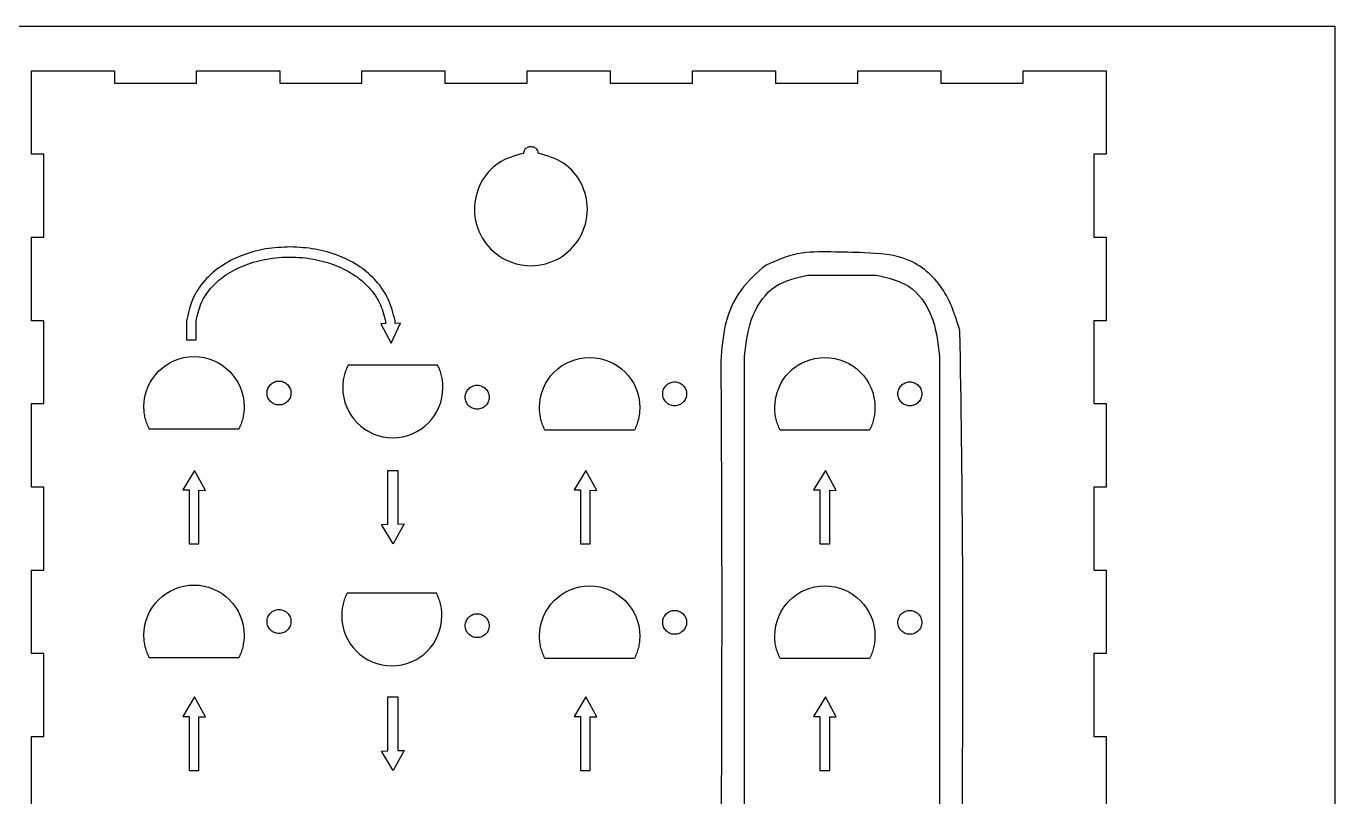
# Model space of a CAD drawing. Extents: x -632 to 590, y 202 to 978.
# Drawn here: x -354.7 to -31.9, y 784.4 to 974.5 of the extents above; entities that cross this region are included whole.
import ezdxf

# ---------------------------------------------------------------- set-up
doc = ezdxf.new("R2010")
doc.units = 0
doc.layers.get('0').update_dxf_attribs({"linetype": 'CONTINUOUS'})

msp = doc.modelspace()

# ---------------------------------------------------------------- linework, layer by layer
at = {"color": 3}
msp.add_lwpolyline([(-631.840861, 974.541134), (-31.949136, 974.541134), (-31.949136, 574.649404), (-631.840861, 574.649404), (-631.840861, 974.541134)], dxfattribs=at)
at = {"color": 7}
for points in [[(-353.360039, 778.672079), (-353.360039, 799.295411), (-350.360039, 799.295411), (-350.360039, 819.738745), (-353.360039, 819.738745), (-353.360039, 840.362078), (-350.360039, 840.362078), (-350.360039, 860.805411), (-353.360039, 860.805411), (-353.360039, 881.428744), (-350.360039, 881.428744), (-350.360039, 901.872078), (-353.360039, 901.872078), (-353.360039, 922.49541), (-350.360039, 922.49541), (-350.360039, 942.938744), (-353.360039, 942.938744), (-353.360039, 963.517076), (-332.930424, 963.517076), (-332.930424, 960.517077), (-312.63581, 960.517077), (-312.63581, 963.517076), (-292.161194, 963.517076), (-292.161194, 960.517077), (-271.866577, 960.517077), (-271.866577, 963.517076), (-251.391962, 963.517076), (-251.391962, 960.517077), (-231.097348, 960.517077), (-231.097348, 963.517076), (-210.622732, 963.517076), (-210.622732, 960.517077), (-190.328118, 960.517077), (-190.328118, 963.517076), (-169.853503, 963.517076), (-169.853503, 960.517077), (-149.558886, 960.517077), (-149.558886, 963.517076), (-129.08427, 963.517076), (-129.08427, 960.517077), (-108.789656, 960.517077), (-108.789656, 963.517076), (-88.360038, 963.517076)], [(-88.360041, 963.517076), (-88.360041, 942.938744), (-91.360041, 942.938744), (-91.360041, 922.49541), (-88.360041, 922.49541), (-88.360041, 901.872078), (-91.360041, 901.872078), (-91.360041, 881.428744), (-88.360041, 881.428744), (-88.360041, 860.805411), (-91.360041, 860.805411), (-91.360041, 840.362078), (-88.360041, 840.362078), (-88.360041, 819.738745), (-91.360041, 819.738745), (-91.360041, 799.295411), (-88.360041, 799.295411), (-88.360041, 778.672079)], [(-230.200338, 944.792089), (-230.200338, 944.792089)], [(-161.961563, 913.089833), (-144.987646, 913.089833)], [(-325.639486, 880.65517), (-325.575704, 881.919469), (-325.388478, 883.147249), (-325.084045, 884.332356), (-324.668586, 885.468526), (-324.148337, 886.54955), (-323.52948, 887.569191), (-322.81828, 888.52124), (-322.020918, 889.399515), (-321.14363, 890.197724), (-320.192598, 890.909686), (-319.174058, 891.529192), (-318.094191, 892.050005), (-316.959262, 892.465916), (-315.775453, 892.770688), (-314.548972, 892.95814), (-313.286027, 893.021978), (-312.023111, 892.95814), (-310.79663, 892.770688), (-309.61282, 892.465916), (-308.477892, 892.050005), (-307.398025, 891.529192), (-306.379485, 890.909686), (-305.428452, 890.197724), (-304.551136, 889.399515), (-303.753802, 888.52124), (-303.042574, 887.569191), (-302.423745, 886.54955), (-301.903497, 885.468526), (-301.488038, 884.332356), (-301.183604, 883.147249), (-300.996378, 881.919469), (-300.932568, 880.65517), (-300.938212, 880.281762), (-300.954581, 879.911232), (-300.981957, 879.543666), (-301.019859, 879.179261), (-301.06826, 878.818101), (-301.126962, 878.460384), (-301.195825, 878.106224), (-301.274706, 877.755732), (-301.363465, 877.409106), (-301.461904, 877.06646), (-301.569882, 876.727963), (-301.687286, 876.393699), (-301.813891, 876.063866), (-301.949584, 875.738605), (-302.094223, 875.418), (-302.24761, 875.10225), (-303.626746, 875.10225), (-305.005853, 875.10225), (-306.384988, 875.10225), (-307.764124, 875.10225), (-309.143259, 875.10225), (-310.522366, 875.10225), (-311.901501, 875.10225), (-313.280637, 875.10225), (-314.659772, 875.10225), (-316.038879, 875.10225), (-317.418014, 875.10225), (-318.79715, 875.10225), (-320.176285, 875.10225), (-321.555392, 875.10225), (-322.934528, 875.10225), (-324.313663, 875.10225), (-324.467248, 875.418085), (-324.612282, 875.73869), (-324.748567, 876.063979), (-324.875934, 876.393812), (-324.994157, 876.72802), (-325.103067, 877.066489), (-325.202522, 877.409078), (-325.292268, 877.755647), (-325.372166, 878.106082), (-325.442016, 878.460215), (-325.501621, 878.817903), (-325.550812, 879.179035), (-325.589392, 879.543468), (-325.61705, 879.911063), (-325.633983, 880.281677), (-325.639628, 880.65517), (-325.639486, 880.65517)], [(-276.608707, 885.37861), (-276.544924, 884.11434), (-276.357698, 882.886532), (-276.053237, 881.701424), (-275.637777, 880.565254), (-275.117529, 879.48423), (-274.4987, 878.464589), (-273.7875, 877.512541), (-272.990138, 876.634294), (-272.112822, 875.836056), (-271.161789, 875.124094), (-270.143249, 874.504588), (-269.063411, 873.983775), (-267.928454, 873.567864), (-266.744645, 873.263093), (-265.518163, 873.075669), (-264.255247, 873.011802), (-262.992331, 873.075669), (-261.76585, 873.263093), (-260.582012, 873.567864), (-259.447084, 873.983775), (-258.367245, 874.504588), (-257.348677, 875.124094), (-256.397644, 875.836056), (-255.520357, 876.634294), (-254.722994, 877.512541), (-254.011794, 878.464589), (-253.392965, 879.48423), (-252.872717, 880.565254), (-252.457258, 881.701424), (-252.152796, 882.886532), (-251.96557, 884.11434), (-251.901788, 885.37861), (-251.907432, 885.752019), (-251.923801, 886.122548), (-251.951177, 886.490114), (-251.989079, 886.85452), (-252.037452, 887.21568), (-252.096154, 887.573396), (-252.165045, 887.927585), (-252.243926, 888.278049), (-252.332657, 888.624674), (-252.431096, 888.96732), (-252.539102, 889.305817), (-252.656478, 889.640081), (-252.783111, 889.969914), (-252.918804, 890.295176), (-253.063415, 890.61578), (-253.216802, 890.93153), (-254.595938, 890.93153), (-255.975073, 890.93153), (-257.354208, 890.93153), (-258.733315, 890.93153), (-260.112451, 890.93153), (-261.491586, 890.93153), (-262.870721, 890.93153), (-264.249829, 890.93153), (-265.628964, 890.93153), (-267.008099, 890.93153), (-268.387235, 890.93153), (-269.766342, 890.93153), (-271.145477, 890.93153), (-272.524612, 890.93153), (-273.903748, 890.93153), (-275.282855, 890.93153), (-275.436468, 890.615724), (-275.581502, 890.295091), (-275.717787, 889.969802), (-275.845126, 889.639997), (-275.963349, 889.305761), (-276.072287, 888.967292), (-276.171714, 888.624702), (-276.261489, 888.278133), (-276.341357, 887.927698), (-276.411207, 887.573566), (-276.470813, 887.215877), (-276.520004, 886.854746), (-276.558584, 886.490312), (-276.586242, 886.122718), (-276.603175, 885.752103), (-276.608819, 885.37861), (-276.608707, 885.37861)], [(-228.071451, 880.448527), (-228.007669, 881.712826), (-227.820443, 882.940634), (-227.51601, 884.125713), (-227.100551, 885.261883), (-226.580302, 886.342907), (-225.961473, 887.362548), (-225.250245, 888.314625), (-224.452883, 889.192872), (-223.575595, 889.991081), (-222.624563, 890.703071), (-221.606023, 891.322577), (-220.526156, 891.84339), (-219.391227, 892.259301), (-218.207418, 892.564073), (-216.980937, 892.751497), (-215.717992, 892.815364), (-214.455076, 892.751497), (-213.228595, 892.564073), (-212.044785, 892.259301), (-210.909857, 891.84339), (-209.82999, 891.322577), (-208.81145, 890.703071), (-207.860417, 889.991081), (-206.983101, 889.192872), (-206.185767, 888.314625), (-205.474539, 887.362548), (-204.85571, 886.342907), (-204.335462, 885.261883), (-203.920003, 884.125713), (-203.615569, 882.940634), (-203.428343, 881.712826), (-203.364533, 880.448527), (-203.370177, 880.075147), (-203.386546, 879.704589), (-203.413922, 879.337051), (-203.451824, 878.972618), (-203.500225, 878.611486), (-203.558927, 878.253741), (-203.62779, 877.89958), (-203.706671, 877.549117), (-203.79543, 877.202492), (-203.893869, 876.859846), (-204.001847, 876.52132), (-204.119251, 876.187084), (-204.245856, 875.857251), (-204.381549, 875.531962), (-204.526188, 875.211386), (-204.679575, 874.895635), (-206.058711, 874.895635), (-207.437818, 874.895635), (-208.816953, 874.895635), (-210.196089, 874.895635), (-211.575224, 874.895635), (-212.954331, 874.895635), (-214.333466, 874.895635), (-215.712602, 874.895635), (-217.091737, 874.895635), (-218.470844, 874.895635), (-219.849979, 874.895635), (-221.229115, 874.895635), (-222.60825, 874.895635), (-223.987357, 874.895635), (-225.366493, 874.895635), (-226.745628, 874.895635), (-226.899213, 875.211442), (-227.044247, 875.532046), (-227.180532, 875.857336), (-227.307899, 876.187169), (-227.426122, 876.521376), (-227.535032, 876.859846), (-227.634487, 877.202463), (-227.724233, 877.549032), (-227.804131, 877.899439), (-227.873981, 878.253572), (-227.933586, 878.611288), (-227.982777, 878.97242), (-228.021357, 879.336854), (-228.049297, 879.70442), (-228.06623, 880.075034), (-228.071875, 880.448527), (-228.071451, 880.448527)], [(-183.360832, 891.915498), (-183.360832, 891.915498)], [(-177.522647, 706.787223), (-177.522647, 893.089844)], [(-170.067024, 880.448527), (-170.003241, 881.712826), (-169.816015, 882.940634), (-169.511582, 884.125713), (-169.096123, 885.261883), (-168.575874, 886.342907), (-167.957046, 887.362548), (-167.245817, 888.314625), (-166.448455, 889.192872), (-165.571167, 889.991081), (-164.620135, 890.703071), (-163.601595, 891.322577), (-162.521728, 891.84339), (-161.386799, 892.259301), (-160.20299, 892.564073), (-158.976509, 892.751497), (-157.713564, 892.815364), (-156.450648, 892.751497), (-155.224167, 892.564073), (-154.040357, 892.259301), (-152.905429, 891.84339), (-151.825562, 891.322577), (-150.807022, 890.703071), (-149.85599, 889.991081), (-148.978674, 889.192872), (-148.181339, 888.314625), (-147.470111, 887.362548), (-146.851283, 886.342907), (-146.331034, 885.261883), (-145.915575, 884.125713), (-145.611142, 882.940634), (-145.423915, 881.712826), (-145.360105, 880.448527), (-145.365749, 880.075147), (-145.382118, 879.704589), (-145.409494, 879.337051), (-145.447396, 878.972618), (-145.495797, 878.611486), (-145.5545, 878.253741), (-145.623362, 877.89958), (-145.702243, 877.549117), (-145.791002, 877.202492), (-145.889441, 876.859846), (-145.997419, 876.52132), (-146.114824, 876.187084), (-146.241429, 875.857251), (-146.377121, 875.531962), (-146.52176, 875.211386), (-146.675148, 874.895635), (-148.054283, 874.895635), (-149.43339, 874.895635), (-150.812525, 874.895635), (-152.191661, 874.895635), (-153.570796, 874.895635), (-154.949903, 874.895635), (-156.329039, 874.895635), (-157.708174, 874.895635), (-159.087309, 874.895635), (-160.466416, 874.895635), (-161.845552, 874.895635), (-163.224687, 874.895635), (-164.603822, 874.895635), (-165.982929, 874.895635), (-167.362065, 874.895635), (-168.7412, 874.895635), (-168.894785, 875.211442), (-169.039819, 875.532046), (-169.176105, 875.857336), (-169.303471, 876.187169), (-169.421694, 876.521376), (-169.530604, 876.859846), (-169.630059, 877.202463), (-169.719806, 877.549032), (-169.799703, 877.899439), (-169.869553, 878.253572), (-169.929158, 878.611288), (-169.978349, 878.97242), (-170.016929, 879.336854), (-170.044869, 879.70442), (-170.061803, 880.075034), (-170.067447, 880.448527), (-170.067024, 880.448527)], [(-129.426534, 893.089844), (-129.426534, 706.787223)], [(-292.324338, 886.978359), (-292.022699, 886.963119), (-291.729809, 886.918415), (-291.447079, 886.845714), (-291.176061, 886.746513), (-290.918166, 886.622279), (-290.674947, 886.474536), (-290.447843, 886.304694), (-290.238349, 886.114307), (-290.047962, 885.904814), (-289.878149, 885.67771), (-289.730378, 885.43449), (-289.606172, 885.176624), (-289.50697, 884.905578), (-289.43427, 884.622876), (-289.389566, 884.329957), (-289.374326, 884.028346), (-289.389566, 883.726707), (-289.43427, 883.433817), (-289.50697, 883.151115), (-289.606172, 882.880069), (-289.730378, 882.622202), (-289.878149, 882.378955), (-290.047962, 882.151879), (-290.238349, 881.942386), (-290.447843, 881.75197), (-290.674947, 881.582157), (-290.918166, 881.434386), (-291.176061, 881.31018), (-291.447079, 881.210978), (-291.729809, 881.138278), (-292.022699, 881.093574), (-292.324338, 881.078334), (-292.625949, 881.093574), (-292.918868, 881.138278), (-293.20157, 881.210978), (-293.472616, 881.31018), (-293.730482, 881.434386), (-293.973702, 881.582157), (-294.200806, 881.75197), (-294.410299, 881.942386), (-294.600686, 882.151879), (-294.770528, 882.378955), (-294.918271, 882.622202), (-295.042505, 882.880069), (-295.141706, 883.151115), (-295.214407, 883.433817), (-295.259111, 883.726707), (-295.274351, 884.028346), (-295.259111, 884.329957), (-295.214407, 884.622876), (-295.141706, 884.905578), (-295.042505, 885.176624), (-294.918271, 885.43449), (-294.770528, 885.67771), (-294.600686, 885.904814), (-294.410299, 886.114307), (-294.200806, 886.304694), (-293.973702, 886.474536), (-293.730482, 886.622279), (-293.472616, 886.746513), (-293.20157, 886.845714), (-292.918868, 886.918415), (-292.625949, 886.963119), (-292.324338, 886.978359)], [(-243.450813, 885.945736), (-243.149202, 885.930496), (-242.856283, 885.885792), (-242.573581, 885.813092), (-242.302535, 885.71389), (-242.044669, 885.589656), (-241.80145, 885.441913), (-241.574345, 885.272072), (-241.364852, 885.081684), (-241.174465, 884.872191), (-241.004623, 884.645087), (-240.85688, 884.401868), (-240.732646, 884.144001), (-240.633445, 883.872955), (-240.560744, 883.590253), (-240.51604, 883.297334), (-240.5008, 882.995724), (-240.51604, 882.694084), (-240.560744, 882.401194), (-240.633445, 882.118492), (-240.732646, 881.847446), (-240.85688, 881.58958), (-241.004623, 881.346332), (-241.174465, 881.119256), (-241.364852, 880.909763), (-241.574345, 880.719347), (-241.80145, 880.549534), (-242.044669, 880.401763), (-242.302535, 880.277557), (-242.573581, 880.178356), (-242.856283, 880.105655), (-243.149202, 880.060951), (-243.450813, 880.045711), (-243.752452, 880.060951), (-244.045342, 880.105655), (-244.328044, 880.178356), (-244.59909, 880.277557), (-244.856985, 880.401763), (-245.100204, 880.549534), (-245.327308, 880.719347), (-245.536774, 880.909763), (-245.727189, 881.119256), (-245.897002, 881.346332), (-246.044774, 881.58958), (-246.16898, 881.847446), (-246.268181, 882.118492), (-246.340881, 882.401194), (-246.385585, 882.694084), (-246.400825, 882.995724), (-246.385585, 883.297334), (-246.340881, 883.590253), (-246.268181, 883.872955), (-246.16898, 884.144001), (-246.044774, 884.401868), (-245.897002, 884.645087), (-245.727189, 884.872191), (-245.536774, 885.081684), (-245.327308, 885.272072), (-245.100204, 885.441913), (-244.856985, 885.589656), (-244.59909, 885.71389), (-244.328044, 885.813092), (-244.045342, 885.885792), (-243.752452, 885.930496), (-243.450813, 885.945736)], [(-194.756332, 886.771716), (-194.454693, 886.756476), (-194.161802, 886.711772), (-193.8791, 886.639071), (-193.608054, 886.53987), (-193.350159, 886.415636), (-193.10694, 886.267893), (-192.879836, 886.098051), (-192.670343, 885.907664), (-192.479955, 885.698171), (-192.310142, 885.471066), (-192.162371, 885.227847), (-192.038137, 884.969981), (-191.938964, 884.698935), (-191.866263, 884.416233), (-191.821559, 884.123314), (-191.806319, 883.821703), (-191.821559, 883.520064), (-191.866263, 883.227174), (-191.938964, 882.944472), (-192.038137, 882.673426), (-192.162371, 882.415559), (-192.310142, 882.172312), (-192.479955, 881.945236), (-192.670343, 881.735742), (-192.879836, 881.545327), (-193.10694, 881.375514), (-193.350159, 881.227742), (-193.608054, 881.103536), (-193.8791, 881.004335), (-194.161802, 880.931635), (-194.454693, 880.886931), (-194.756332, 880.871691), (-195.057943, 880.886931), (-195.350861, 880.931635), (-195.633563, 881.004335), (-195.904609, 881.103536), (-196.162476, 881.227742), (-196.405695, 881.375514), (-196.632799, 881.545327), (-196.842293, 881.735742), (-197.03268, 881.945236), (-197.202521, 882.172312), (-197.350264, 882.415559), (-197.474499, 882.673426), (-197.5737, 882.944472), (-197.6464, 883.227174), (-197.691104, 883.520064), (-197.706344, 883.821703), (-197.691104, 884.123314), (-197.6464, 884.416233), (-197.5737, 884.698935), (-197.474499, 884.969981), (-197.350264, 885.227847), (-197.202521, 885.471066), (-197.03268, 885.698171), (-196.842293, 885.907664), (-196.632799, 886.098051), (-196.405695, 886.267893), (-196.162476, 886.415636), (-195.904609, 886.53987), (-195.633563, 886.639071), (-195.350861, 886.711772), (-195.057943, 886.756476), (-194.756332, 886.771716)], [(-136.751876, 886.771772), (-136.450237, 886.756532), (-136.157346, 886.711828), (-135.874616, 886.639128), (-135.603598, 886.539927), (-135.345703, 886.415692), (-135.102484, 886.267949), (-134.87538, 886.098108), (-134.665887, 885.907721), (-134.475499, 885.698227), (-134.305686, 885.471123), (-134.157915, 885.227904), (-134.033681, 884.970037), (-133.934508, 884.698991), (-133.861807, 884.416289), (-133.817103, 884.123371), (-133.801863, 883.82176), (-133.817103, 883.520121), (-133.861807, 883.22723), (-133.934508, 882.944528), (-134.033681, 882.673482), (-134.157915, 882.415616), (-134.305686, 882.172368), (-134.475499, 881.945292), (-134.665887, 881.735799), (-134.87538, 881.545384), (-135.102484, 881.37557), (-135.345703, 881.227799), (-135.603598, 881.103593), (-135.874616, 881.004392), (-136.157346, 880.931691), (-136.450237, 880.886987), (-136.751876, 880.871747), (-137.053487, 880.886987), (-137.346405, 880.931691), (-137.629107, 881.004392), (-137.900153, 881.103593), (-138.15802, 881.227799), (-138.401239, 881.37557), (-138.628343, 881.545384), (-138.837837, 881.735799), (-139.028224, 881.945292), (-139.198065, 882.172368), (-139.345808, 882.415616), (-139.470043, 882.673482), (-139.569244, 882.944528), (-139.641944, 883.22723), (-139.686648, 883.520121), (-139.701888, 883.82176), (-139.686648, 884.123371), (-139.641944, 884.416289), (-139.569244, 884.698991), (-139.470043, 884.970037), (-139.345808, 885.227904), (-139.198065, 885.471123), (-139.028224, 885.698227), (-138.837837, 885.907721), (-138.628343, 886.098108), (-138.401239, 886.267949), (-138.15802, 886.415692), (-137.900153, 886.539927), (-137.629107, 886.639128), (-137.346405, 886.711828), (-137.053487, 886.756532), (-136.751876, 886.771772)], [(-325.639486, 824.284244), (-325.575704, 825.548544), (-325.388478, 826.776351), (-325.084045, 827.961459), (-324.668586, 829.097601), (-324.148337, 830.178625), (-323.52948, 831.198294), (-322.81828, 832.150342), (-322.020918, 833.02859), (-321.14363, 833.826827), (-320.192598, 834.538789), (-319.174058, 835.158295), (-318.094191, 835.679108), (-316.959262, 836.095019), (-315.775453, 836.39979), (-314.548972, 836.587214), (-313.286027, 836.651081), (-312.023111, 836.587214), (-310.79663, 836.39979), (-309.61282, 836.095019), (-308.477892, 835.679108), (-307.398025, 835.158295), (-306.379485, 834.538789), (-305.428452, 833.826827), (-304.551136, 833.02859), (-303.753802, 832.150342), (-303.042574, 831.198294), (-302.423745, 830.178625), (-301.903497, 829.097601), (-301.488038, 827.961459), (-301.183604, 826.776351), (-300.996378, 825.548544), (-300.932568, 824.284244), (-300.938212, 823.910864), (-300.954581, 823.540307), (-300.981957, 823.172769), (-301.019859, 822.808335), (-301.06826, 822.447204), (-301.126962, 822.089487), (-301.195825, 821.735298), (-301.274706, 821.384834), (-301.363465, 821.038209), (-301.461904, 820.695563), (-301.569882, 820.357038), (-301.687286, 820.022802), (-301.813891, 819.692969), (-301.949584, 819.367679), (-302.094223, 819.047103), (-302.24761, 818.731353), (-303.626746, 818.731353), (-305.005853, 818.731353), (-306.384988, 818.731353), (-307.764124, 818.731353), (-309.143259, 818.731353), (-310.522366, 818.731353), (-311.901501, 818.731353), (-313.280637, 818.731353), (-314.659772, 818.731353), (-316.038879, 818.731353), (-317.418014, 818.731353), (-318.79715, 818.731353), (-320.176285, 818.731353), (-321.555392, 818.731353), (-322.934528, 818.731353), (-324.313663, 818.731353), (-324.467248, 819.04716), (-324.612282, 819.367792), (-324.748567, 819.693082), (-324.875934, 820.022886), (-324.994157, 820.357094), (-325.103067, 820.695591), (-325.202522, 821.038181), (-325.292268, 821.38475), (-325.372166, 821.735185), (-325.442016, 822.089289), (-325.501621, 822.447006), (-325.550812, 822.808138), (-325.589392, 823.172571), (-325.61705, 823.540166), (-325.633983, 823.910752), (-325.639628, 824.284244), (-325.639486, 824.284244)], [(-228.071451, 824.07763), (-228.007669, 825.341929), (-227.820443, 826.569736), (-227.51601, 827.754816), (-227.100551, 828.890986), (-226.580302, 829.97201), (-225.961473, 830.991651), (-225.250245, 831.943727), (-224.452883, 832.821975), (-223.575595, 833.620184), (-222.624563, 834.332174), (-221.606023, 834.95168), (-220.526156, 835.472493), (-219.391227, 835.888404), (-218.207418, 836.193176), (-216.980937, 836.380599), (-215.717992, 836.444466), (-214.455076, 836.380599), (-213.228595, 836.193176), (-212.044785, 835.888404), (-210.909857, 835.472493), (-209.82999, 834.95168), (-208.81145, 834.332174), (-207.860417, 833.620184), (-206.983101, 832.821975), (-206.185767, 831.943727), (-205.474539, 830.991651), (-204.85571, 829.97201), (-204.335462, 828.890986), (-203.920003, 827.754816), (-203.615569, 826.569736), (-203.428343, 825.341929), (-203.364533, 824.07763), (-203.370177, 823.70425), (-203.386546, 823.333692), (-203.413922, 822.966154), (-203.451824, 822.60172), (-203.500225, 822.240589), (-203.558927, 821.882844), (-203.62779, 821.528683), (-203.706671, 821.17822), (-203.79543, 820.831594), (-203.893869, 820.488948), (-204.001847, 820.150423), (-204.119251, 819.816187), (-204.245856, 819.486354), (-204.381549, 819.161064), (-204.526188, 818.840488), (-204.679575, 818.524738), (-206.058711, 818.524738), (-207.437818, 818.524738), (-208.816953, 818.524738), (-210.196089, 818.524738), (-211.575224, 818.524738), (-212.954331, 818.524738), (-214.333466, 818.524738), (-215.712602, 818.524738), (-217.091737, 818.524738), (-218.470844, 818.524738), (-219.849979, 818.524738), (-221.229115, 818.524738), (-222.60825, 818.524738), (-223.987357, 818.524738), (-225.366493, 818.524738), (-226.745628, 818.524738), (-226.899213, 818.840545), (-227.044247, 819.161149), (-227.180532, 819.486438), (-227.307899, 819.816272), (-227.426122, 820.150479), (-227.535032, 820.488948), (-227.634487, 820.831566), (-227.724233, 821.178135), (-227.804131, 821.528542), (-227.873981, 821.882674), (-227.933586, 822.240391), (-227.982777, 822.601523), (-228.021357, 822.965956), (-228.049297, 823.333522), (-228.06623, 823.704137), (-228.071875, 824.07763), (-228.071451, 824.07763)], [(-170.067024, 824.07763), (-170.003241, 825.341929), (-169.816015, 826.569736), (-169.511582, 827.754816), (-169.096123, 828.890986), (-168.575874, 829.97201), (-167.957046, 830.991651), (-167.245817, 831.943727), (-166.448455, 832.821975), (-165.571167, 833.620184), (-164.620135, 834.332174), (-163.601595, 834.95168), (-162.521728, 835.472493), (-161.386799, 835.888404), (-160.20299, 836.193176), (-158.976509, 836.380599), (-157.713564, 836.444466), (-156.450648, 836.380599), (-155.224167, 836.193176), (-154.040357, 835.888404), (-152.905429, 835.472493), (-151.825562, 834.95168), (-150.807022, 834.332174), (-149.85599, 833.620184), (-148.978674, 832.821975), (-148.181339, 831.943727), (-147.470111, 830.991651), (-146.851283, 829.97201), (-146.331034, 828.890986), (-145.915575, 827.754816), (-145.611142, 826.569736), (-145.423915, 825.341929), (-145.360105, 824.07763), (-145.365749, 823.70425), (-145.382118, 823.333692), (-145.409494, 822.966154), (-145.447396, 822.60172), (-145.495797, 822.240589), (-145.5545, 821.882844), (-145.623362, 821.528683), (-145.702243, 821.17822), (-145.791002, 820.831594), (-145.889441, 820.488948), (-145.997419, 820.150423), (-146.114824, 819.816187), (-146.241429, 819.486354), (-146.377121, 819.161064), (-146.52176, 818.840488), (-146.675148, 818.524738), (-148.054283, 818.524738), (-149.43339, 818.524738), (-150.812525, 818.524738), (-152.191661, 818.524738), (-153.570796, 818.524738), (-154.949903, 818.524738), (-156.329039, 818.524738), (-157.708174, 818.524738), (-159.087309, 818.524738), (-160.466416, 818.524738), (-161.845552, 818.524738), (-163.224687, 818.524738), (-164.603822, 818.524738), (-165.982929, 818.524738), (-167.362065, 818.524738), (-168.7412, 818.524738), (-168.894785, 818.840545), (-169.039819, 819.161149), (-169.176105, 819.486438), (-169.303471, 819.816272), (-169.421694, 820.150479), (-169.530604, 820.488948), (-169.630059, 820.831566), (-169.719806, 821.178135), (-169.799703, 821.528542), (-169.869553, 821.882674), (-169.929158, 822.240391), (-169.978349, 822.601523), (-170.016929, 822.965956), (-170.044869, 823.333522), (-170.061803, 823.704137), (-170.067447, 824.07763), (-170.067024, 824.07763)], [(-276.859913, 829.091279), (-276.79613, 827.827008), (-276.608904, 826.5992), (-276.304443, 825.414093), (-275.888983, 824.277923), (-275.368735, 823.196899), (-274.749906, 822.177258), (-274.038706, 821.22521), (-273.241344, 820.346962), (-272.364028, 819.548725), (-271.412995, 818.836763), (-270.394455, 818.217257), (-269.314617, 817.696444), (-268.17966, 817.280533), (-266.995851, 816.975761), (-265.769369, 816.788338), (-264.506453, 816.724471), (-263.243537, 816.788338), (-262.017056, 816.975761), (-260.833218, 817.280533), (-259.69829, 817.696444), (-258.618451, 818.217257), (-257.599883, 818.836763), (-256.64885, 819.548725), (-255.771563, 820.346962), (-254.9742, 821.22521), (-254.263, 822.177258), (-253.644171, 823.196899), (-253.123923, 824.277923), (-252.708464, 825.414093), (-252.404002, 826.5992), (-252.216776, 827.827008), (-252.152994, 829.091279), (-252.158638, 829.464687), (-252.175007, 829.835217), (-252.202383, 830.202783), (-252.240285, 830.567188), (-252.288658, 830.928348), (-252.34736, 831.286065), (-252.416251, 831.640254), (-252.495132, 831.990717), (-252.583863, 832.337343), (-252.682302, 832.679989), (-252.790308, 833.018486), (-252.907684, 833.35275), (-253.034317, 833.682583), (-253.17001, 834.007844), (-253.314621, 834.328449), (-253.468008, 834.644199), (-254.847144, 834.644199), (-256.226279, 834.644199), (-257.605414, 834.644199), (-258.984521, 834.644199), (-260.363657, 834.644199), (-261.742792, 834.644199), (-263.121927, 834.644199), (-264.501035, 834.644199), (-265.88017, 834.644199), (-267.259305, 834.644199), (-268.638441, 834.644199), (-270.017548, 834.644199), (-271.396683, 834.644199), (-272.775818, 834.644199), (-274.154954, 834.644199), (-275.534061, 834.644199), (-275.687674, 834.328392), (-275.832708, 834.00776), (-275.968993, 833.68247), (-276.096332, 833.352665), (-276.214555, 833.01843), (-276.323493, 832.67996), (-276.42292, 832.337371), (-276.512695, 831.990802), (-276.592563, 831.640367), (-276.662413, 831.286234), (-276.722019, 830.928546), (-276.77121, 830.567414), (-276.80979, 830.202981), (-276.83773, 829.835386), (-276.854663, 829.464772), (-276.860308, 829.091279), (-276.859913, 829.091279)], [(-292.324338, 830.607462), (-292.022699, 830.592222), (-291.729809, 830.547518), (-291.447079, 830.474817), (-291.176061, 830.375616), (-290.918166, 830.251382), (-290.674947, 830.103638), (-290.447843, 829.933797), (-290.238349, 829.74341), (-290.047962, 829.533916), (-289.878149, 829.306812), (-289.730378, 829.063593), (-289.606172, 828.805727), (-289.50697, 828.53468), (-289.43427, 828.251978), (-289.389566, 827.95906), (-289.374326, 827.657449), (-289.389566, 827.35581), (-289.43427, 827.06292), (-289.50697, 826.780218), (-289.606172, 826.509172), (-289.730378, 826.251305), (-289.878149, 826.008058), (-290.047962, 825.780982), (-290.238349, 825.571488), (-290.447843, 825.381073), (-290.674947, 825.21126), (-290.918166, 825.063488), (-291.176061, 824.939282), (-291.447079, 824.840081), (-291.729809, 824.767381), (-292.022699, 824.722677), (-292.324338, 824.707437), (-292.625949, 824.722677), (-292.918868, 824.767381), (-293.20157, 824.840081), (-293.472616, 824.939282), (-293.730482, 825.063488), (-293.973702, 825.21126), (-294.200806, 825.381073), (-294.410299, 825.571488), (-294.600686, 825.780982), (-294.770528, 826.008058), (-294.918271, 826.251305), (-295.042505, 826.509172), (-295.141706, 826.780218), (-295.214407, 827.06292), (-295.259111, 827.35581), (-295.274351, 827.657449), (-295.259111, 827.95906), (-295.214407, 828.251978), (-295.141706, 828.53468), (-295.042505, 828.805727), (-294.918271, 829.063593), (-294.770528, 829.306812), (-294.600686, 829.533916), (-294.410299, 829.74341), (-294.200806, 829.933797), (-293.973702, 830.103638), (-293.730482, 830.251382), (-293.472616, 830.375616), (-293.20157, 830.474817), (-292.918868, 830.547518), (-292.625949, 830.592222), (-292.324338, 830.607462)], [(-243.450813, 829.574839), (-243.149202, 829.559599), (-242.856283, 829.514895), (-242.573581, 829.442194), (-242.302535, 829.342993), (-242.044669, 829.218759), (-241.80145, 829.071016), (-241.574345, 828.901174), (-241.364852, 828.710787), (-241.174465, 828.501294), (-241.004623, 828.274189), (-240.85688, 828.03097), (-240.732646, 827.773104), (-240.633445, 827.502058), (-240.560744, 827.219356), (-240.51604, 826.926437), (-240.5008, 826.624826), (-240.51604, 826.323187), (-240.560744, 826.030297), (-240.633445, 825.747595), (-240.732646, 825.476549), (-240.85688, 825.218682), (-241.004623, 824.975435), (-241.174465, 824.748359), (-241.364852, 824.538865), (-241.574345, 824.34845), (-241.80145, 824.178637), (-242.044669, 824.030865), (-242.302535, 823.906659), (-242.573581, 823.807458), (-242.856283, 823.734758), (-243.149202, 823.690054), (-243.450813, 823.674814), (-243.752452, 823.690054), (-244.045342, 823.734758), (-244.328044, 823.807458), (-244.59909, 823.906659), (-244.856985, 824.030865), (-245.100204, 824.178637), (-245.327308, 824.34845), (-245.536774, 824.538865), (-245.727189, 824.748359), (-245.897002, 824.975435), (-246.044774, 825.218682), (-246.16898, 825.476549), (-246.268181, 825.747595), (-246.340881, 826.030297), (-246.385585, 826.323187), (-246.400825, 826.624826), (-246.385585, 826.926437), (-246.340881, 827.219356), (-246.268181, 827.502058), (-246.16898, 827.773104), (-246.044774, 828.03097), (-245.897002, 828.274189), (-245.727189, 828.501294), (-245.536774, 828.710787), (-245.327308, 828.901174), (-245.100204, 829.071016), (-244.856985, 829.218759), (-244.59909, 829.342993), (-244.328044, 829.442194), (-244.045342, 829.514895), (-243.752452, 829.559599), (-243.450813, 829.574839)], [(-194.756332, 830.400818), (-194.454693, 830.385578), (-194.161802, 830.340874), (-193.8791, 830.268174), (-193.608054, 830.168973), (-193.350159, 830.044739), (-193.10694, 829.896995), (-192.879836, 829.727154), (-192.670343, 829.536767), (-192.479955, 829.327273), (-192.310142, 829.100169), (-192.162371, 828.85695), (-192.038137, 828.599084), (-191.938964, 828.328037), (-191.866263, 828.045335), (-191.821559, 827.752417), (-191.806319, 827.450806), (-191.821559, 827.149167), (-191.866263, 826.856277), (-191.938964, 826.573575), (-192.038137, 826.302528), (-192.162371, 826.044662), (-192.310142, 825.801415), (-192.479955, 825.574339), (-192.670343, 825.364845), (-192.879836, 825.17443), (-193.10694, 825.004617), (-193.350159, 824.856845), (-193.608054, 824.732639), (-193.8791, 824.633438), (-194.161802, 824.560738), (-194.454693, 824.516034), (-194.756332, 824.500794), (-195.057943, 824.516034), (-195.350861, 824.560738), (-195.633563, 824.633438), (-195.904609, 824.732639), (-196.162476, 824.856845), (-196.405695, 825.004617), (-196.632799, 825.17443), (-196.842293, 825.364845), (-197.03268, 825.574339), (-197.202521, 825.801415), (-197.350264, 826.044662), (-197.474499, 826.302528), (-197.5737, 826.573575), (-197.6464, 826.856277), (-197.691104, 827.149167), (-197.706344, 827.450806), (-197.691104, 827.752417), (-197.6464, 828.045335), (-197.5737, 828.328037), (-197.474499, 828.599084), (-197.350264, 828.85695), (-197.202521, 829.100169), (-197.03268, 829.327273), (-196.842293, 829.536767), (-196.632799, 829.727154), (-196.405695, 829.896995), (-196.162476, 830.044739), (-195.904609, 830.168973), (-195.633563, 830.268174), (-195.350861, 830.340874), (-195.057943, 830.385578), (-194.756332, 830.400818)], [(-136.751876, 830.400875), (-136.450237, 830.385635), (-136.157346, 830.340931), (-135.874616, 830.26823), (-135.603598, 830.169029), (-135.345703, 830.044795), (-135.102484, 829.897052), (-134.87538, 829.72721), (-134.665887, 829.536823), (-134.475499, 829.32733), (-134.305686, 829.100226), (-134.157915, 828.857006), (-134.033681, 828.59914), (-133.934508, 828.328094), (-133.861807, 828.045392), (-133.817103, 827.752473), (-133.801863, 827.450862), (-133.817103, 827.149223), (-133.861807, 826.856333), (-133.934508, 826.573631), (-134.033681, 826.302585), (-134.157915, 826.044718), (-134.305686, 825.801471), (-134.475499, 825.574395), (-134.665887, 825.364902), (-134.87538, 825.174486), (-135.102484, 825.004673), (-135.345703, 824.856902), (-135.603598, 824.732696), (-135.874616, 824.633494), (-136.157346, 824.560794), (-136.450237, 824.51609), (-136.751876, 824.50085), (-137.053487, 824.51609), (-137.346405, 824.560794), (-137.629107, 824.633494), (-137.900153, 824.732696), (-138.15802, 824.856902), (-138.401239, 825.004673), (-138.628343, 825.174486), (-138.837837, 825.364902), (-139.028224, 825.574395), (-139.198065, 825.801471), (-139.345808, 826.044718), (-139.470043, 826.302585), (-139.569244, 826.573631), (-139.641944, 826.856333), (-139.686648, 827.149223), (-139.701888, 827.450862), (-139.686648, 827.752473), (-139.641944, 828.045392), (-139.569244, 828.328094), (-139.470043, 828.59914), (-139.345808, 828.857006), (-139.198065, 829.100226), (-139.028224, 829.32733), (-138.837837, 829.536823), (-138.628343, 829.72721), (-138.401239, 829.897052), (-138.15802, 830.044795), (-137.900153, 830.169029), (-137.629107, 830.26823), (-137.346405, 830.340931), (-137.053487, 830.385635), (-136.751876, 830.400875)]]:
    msp.add_lwpolyline(points, dxfattribs=at)
at = {"color": 1}
for points in [[(-289.499492, 920.075688), (-289.499746, 920.075688)], [(-315.111836, 901.784132), (-315.127922, 901.784132), (-315.127922, 901.634215), (-315.127922, 897.145104), (-312.776644, 897.145104), (-312.776644, 901.784132)], [(-266.002824, 901.157965), (-267.206953, 901.122688), (-264.660377, 896.351354), (-262.333483, 901.263799), (-263.643361, 901.210882)], [(-263.69227, 901.898799), (-263.708357, 901.898799)], [(-263.675901, 901.634215), (-263.667717, 901.634215)], [(-313.162611, 864.92543), (-316.081862, 860.154096), (-314.485556, 860.110013), (-314.485556, 846.82793), (-312.086667, 846.82793), (-312.086667, 860.057096), (-310.490334, 860.012985), (-313.162611, 864.92543), (-313.162611, 864.92543)], [(-264.131803, 846.82793), (-267.051082, 851.599235), (-265.454776, 851.643346), (-265.454776, 864.92543), (-263.055887, 864.92543), (-263.055887, 851.696263), (-261.459554, 851.740346), (-264.131803, 846.82793), (-264.131803, 846.82793)], [(-216.629485, 864.92543), (-219.548735, 860.154096), (-217.95243, 860.110013), (-217.95243, 846.82793), (-215.553541, 846.82793), (-215.553541, 860.057096), (-213.957208, 860.012985), (-216.629485, 864.92543), (-216.629485, 864.92543)], [(-157.59029, 864.92543), (-160.50954, 860.154096), (-158.913235, 860.110013), (-158.913235, 846.82793), (-156.514346, 846.82793), (-156.514346, 860.057096), (-154.918012, 860.012985), (-157.59029, 864.92543), (-157.59029, 864.92543)], [(-313.162611, 809.036342), (-316.081862, 804.265009), (-314.485556, 804.220926), (-314.485556, 790.938842), (-312.086667, 790.938842), (-312.086667, 804.168009), (-310.490334, 804.123898), (-313.162611, 809.036342), (-313.162611, 809.036342)], [(-264.131831, 790.938842), (-267.051082, 795.710148), (-265.454776, 795.754259), (-265.454776, 809.036342), (-263.055887, 809.036342), (-263.055887, 795.807176), (-261.459554, 795.851259), (-264.131831, 790.938842), (-264.131831, 790.938842)], [(-216.629485, 809.036342), (-219.548735, 804.265009), (-217.95243, 804.220926), (-217.95243, 790.938842), (-215.553541, 790.938842), (-215.553541, 804.168009), (-213.957208, 804.123898), (-216.629485, 809.036342), (-216.629485, 809.036342)], [(-157.59029, 809.036342), (-160.50954, 804.265009), (-158.913235, 804.220926), (-158.913235, 790.938842), (-156.514346, 790.938842), (-156.514346, 804.168009), (-154.918012, 804.123898), (-157.59029, 809.036342), (-157.59029, 809.036342)]]:
    msp.add_lwpolyline(points, dxfattribs=at)
at = {"color": 7}
for points, knots in [([(-232.05245, 943.160506), (-234.216367, 942.554289), (-238.505679, 941.352648), (-243.019768, 936.033543), (-244.737362, 929.189758), (-242.817523, 922.07114), (-237.492046, 916.751228), (-230.200356, 914.776006), (-222.908601, 916.751234), (-217.583338, 922.071132), (-215.662933, 929.189161), (-217.382462, 936.03232), (-221.896924, 941.349179), (-226.185141, 942.553168), (-228.348283, 943.160506)], [0, 0, 0, 0, 6.613934, 13.11013, 19.822148, 27.103248, 34.168737, 41.449851, 48.730945, 55.796429, 63.077529, 69.787665, 76.284353, 82.89742, 82.89742, 82.89742, 82.89742]), ([(-230.200338, 944.792089), (-230.520648, 944.749209), (-231.136696, 944.666738), (-231.885722, 944.034841), (-231.997356, 943.449421), (-232.05245, 943.160506)], [0, 0, 0, 0, 0.958583, 1.843626, 2.706012, 2.706012, 2.706012, 2.706012]), ([(-228.348283, 943.160506), (-228.403364, 943.449421), (-228.514972, 944.034843), (-229.263995, 944.666736), (-229.880034, 944.749208), (-230.200338, 944.792089)], [0, 0, 0, 0, 0.862377, 1.747414, 2.705982, 2.705982, 2.705982, 2.705982]), ([(-147.958424, 918.647249), (-150.696933, 918.720096), (-156.176166, 918.86585), (-164.556754, 918.913658), (-169.660981, 916.711427), (-172.211784, 915.610876)], [0, 0, 0, 0, 8.24494, 16.496555, 24.7397, 24.7397, 24.7397, 24.7397]), ([(-124.388156, 899.4083), (-125.540452, 903.078065), (-127.808555, 910.30138), (-136.931657, 918.06113), (-144.321385, 918.453925), (-147.958424, 918.647249)], [0, 0, 0, 0, 11.411323, 22.461275, 33.170695, 33.170695, 33.170695, 33.170695]), ([(-172.211784, 915.610876), (-174.462397, 913.670566), (-179.036881, 909.726789), (-182.70956, 901.094345), (-183.142888, 894.987136), (-183.360832, 891.915498)], [0, 0, 0, 0, 8.823386, 17.933969, 27.152799, 27.152799, 27.152799, 27.152799]), ([(-177.522647, 893.089844), (-177.131229, 896.526975), (-176.39568, 902.985987), (-170.579778, 911.196744), (-164.749723, 912.477382), (-161.961563, 913.089833)], [0, 0, 0, 0, 10.329228, 19.410555, 27.734376, 27.734376, 27.734376, 27.734376]), ([(-144.987646, 913.089833), (-142.199484, 912.477382), (-136.369425, 911.196744), (-130.553507, 902.985991), (-129.817954, 896.526976), (-129.426534, 893.089844)], [0, 0, 0, 0, 8.323828, 17.405163, 27.734392, 27.734392, 27.734392, 27.734392]), ([(-123.840052, 737.57522), (-123.812226, 755.557444), (-123.756574, 791.522182), (-123.566317, 845.469242), (-124.114219, 881.429256), (-124.388156, 899.4083)], [0, 0, 0, 0, 53.947056, 107.894982, 161.83713, 161.83713, 161.83713, 161.83713]), ([(-183.360832, 891.915498), (-183.251063, 870.748787), (-183.031522, 828.414903), (-183.434102, 764.913891), (-182.945547, 722.582522), (-182.701278, 701.41753)], [0, 0, 0, 0, 63.500696, 127.002775, 190.500699, 190.500699, 190.500699, 190.500699])]:
    msp.add_open_spline(points, degree=3, knots=knots, dxfattribs=at)
at = {"color": 1}
for points, knots in [([(-289.499746, 920.075688), (-291.548231, 919.983066), (-295.607858, 919.799511), (-301.440528, 918.175107), (-306.617204, 915.576479), (-310.824969, 911.917365), (-313.950498, 907.284441), (-314.718003, 903.649392), (-315.111836, 901.784132)], [0, 0, 0, 0, 6.135427, 12.159007, 18.014717, 23.364739, 28.746453, 34.418489, 34.418489, 34.418489, 34.418489]), ([(-263.708357, 901.898799), (-264.167379, 903.71685), (-265.062699, 907.262954), (-268.188496, 911.770816), (-272.35656, 915.418132), (-277.513708, 918.064164), (-283.372478, 919.749637), (-287.44769, 919.9665), (-289.499492, 920.075688)], [0, 0, 0, 0, 5.585307, 10.894121, 16.145784, 22.073306, 28.135986, 34.283737, 34.283737, 34.283737, 34.283737]), ([(-312.776644, 901.784132), (-312.424686, 903.34592), (-311.737121, 906.396943), (-309.031508, 910.29863), (-305.318994, 913.460466), (-300.63316, 915.815277), (-295.222597, 917.263163), (-289.503392, 917.73854), (-283.775593, 917.216248), (-278.338641, 915.710703), (-273.667647, 913.310594), (-269.986882, 910.15233), (-267.275646, 906.35625), (-266.471183, 903.377855), (-266.059776, 901.854687)], [0, 0, 0, 0, 4.763548, 9.3058, 13.937354, 19.285594, 24.890126, 30.646722, 36.414304, 42.05608, 47.476748, 52.019896, 56.510405, 61.210563, 61.210563, 61.210563, 61.210563]), ([(-266.059776, 901.854687), (-266.052591, 901.777585), (-266.038154, 901.622664), (-266.02198, 901.390195), (-266.009189, 901.235136), (-266.002824, 901.157965)], [0, 0, 0, 0, 0.232301, 0.46676, 0.699057, 0.699057, 0.699057, 0.699057]), ([(-263.667717, 901.634215), (-263.668669, 901.641069), (-263.670572, 901.654759), (-263.672781, 901.675399), (-263.678692, 901.711743), (-263.68008, 901.76455), (-263.685921, 901.832124), (-263.690176, 901.876808), (-263.69227, 901.898799)], [0, 0, 0, 0, 0.020757, 0.041463, 0.062265, 0.131142, 0.199527, 0.265794, 0.265794, 0.265794, 0.265794]), ([(-263.643361, 901.210882), (-263.647255, 901.256812), (-263.655154, 901.349991), (-263.666316, 901.491083), (-263.672693, 901.586306), (-263.675901, 901.634215)], [0, 0, 0, 0, 0.138283, 0.280541, 0.42459, 0.42459, 0.42459, 0.42459])]:
    msp.add_open_spline(points, degree=3, knots=knots, dxfattribs=at)

doc.saveas('drawing.dxf')
